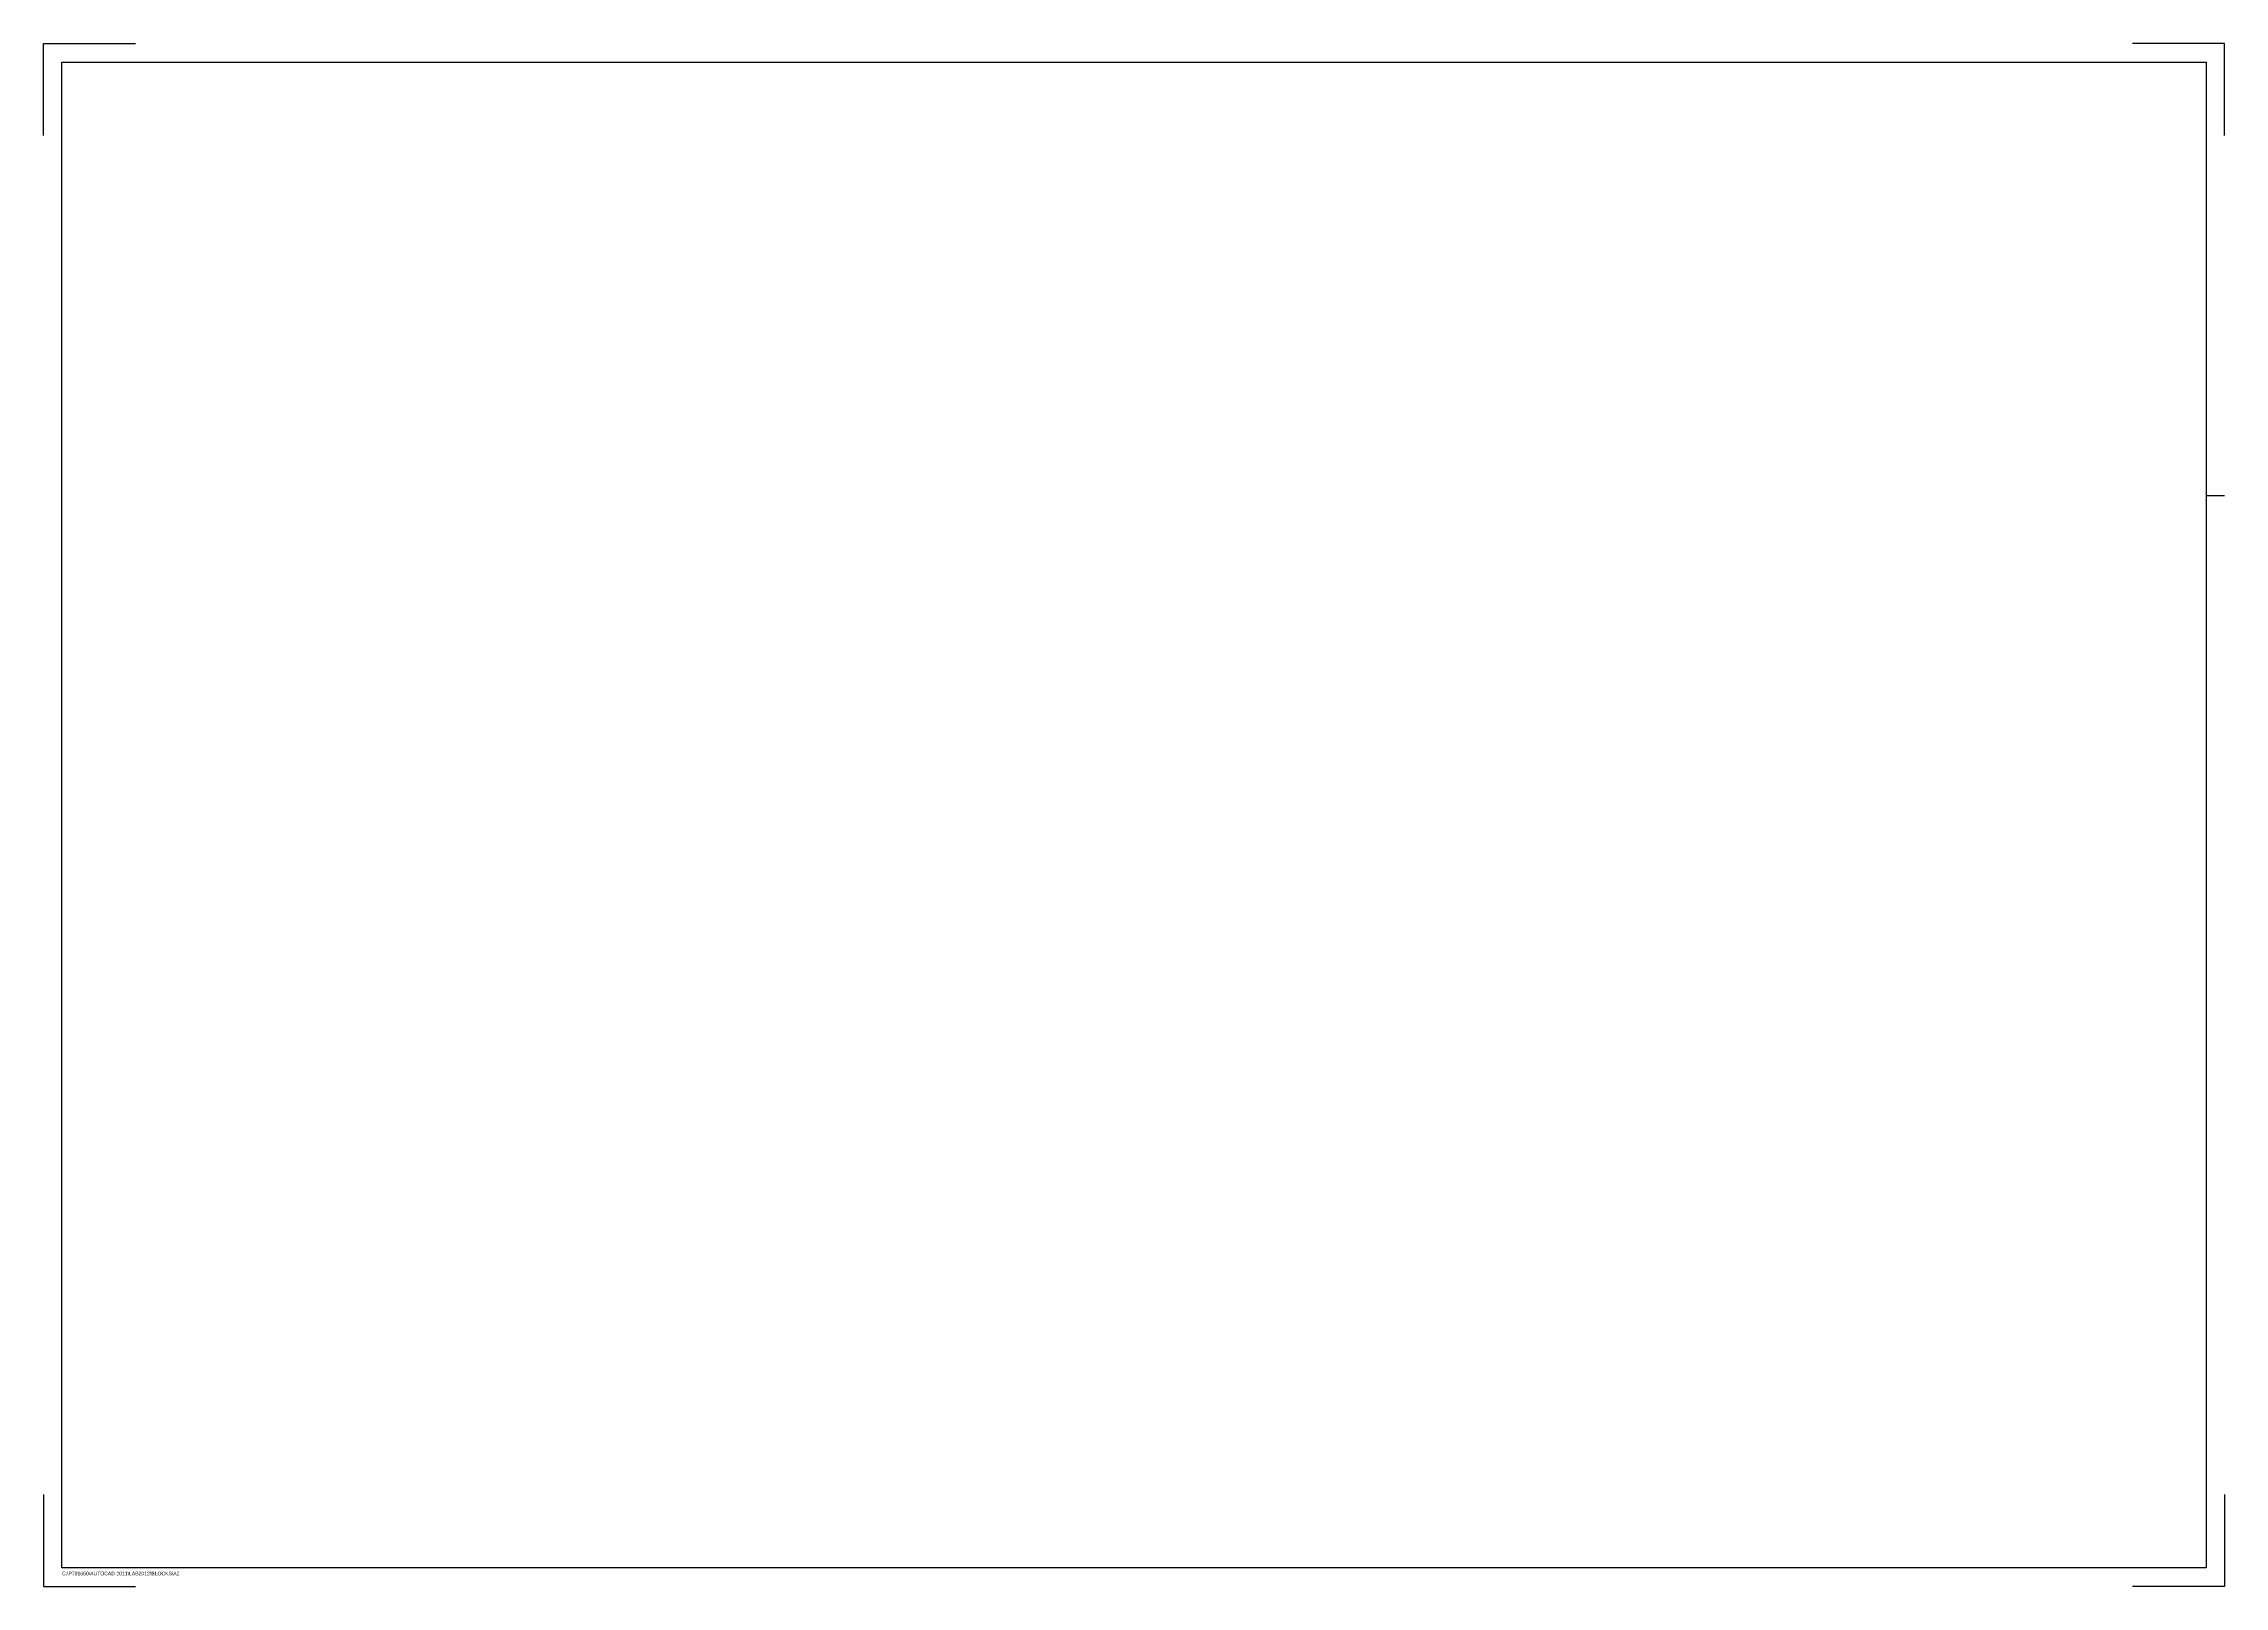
# Model space of a CAD drawing. Header units: millimetres. Extents: x -594 to 0, y 0 to 420.
import ezdxf

# ---------------------------------------------------------------- set-up
doc = ezdxf.new("R2010")
doc.units = ezdxf.units.MM

msp = doc.modelspace()

# ---------------------------------------------------------------- linework, layer by layer
at = {"color": 7, "transparency": 33554687}
msp.add_line((-5, 297), (0, 297), dxfattribs=at)
at = {"color": 1, "transparency": 33554687}
for points in [[(-594, 395), (-594, 420), (-569, 420)], [(0, 395), (0, 420), (-25, 420)], [(-594, 25), (-594, 0), (-569, 0)], [(0, 25), (0, 0), (-25, 0)]]:
    msp.add_lwpolyline(points, dxfattribs=at)
at = {"color": 4, "transparency": 33554687}
msp.add_lwpolyline([(-5, 415), (-5, 5), (-589, 5), (-589, 415)], close=True, dxfattribs=at)

# ---------------------------------------------------------------- texts
at = {"color": 1, "transparency": 33554687, "insert": (-589, 4), "char_height": 1, "attachment_point": 1}
msp.add_mtext('C:\\\\P701650\\\\AUTOCAD 2011\\\\LAB2012\\\\BLOCKS\\\\A2', dxfattribs=at)

doc.saveas('drawing.dxf')
